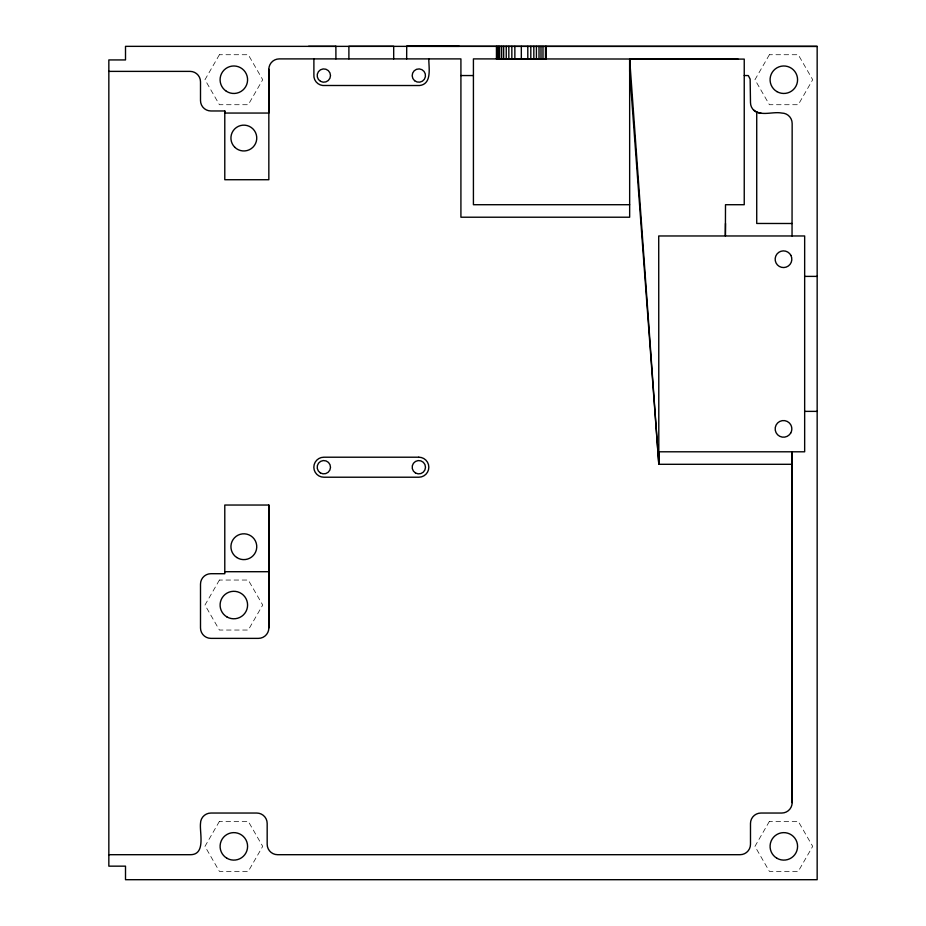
<?xml version="1.0" encoding="UTF-8"?>
<svg xmlns="http://www.w3.org/2000/svg" width="926" height="926" viewBox="0 0 926 926"><rect width="100%" height="100%" fill="white"/><g stroke="black" fill="none" stroke-linecap="round" stroke-linejoin="round"><path stroke-width="0.69" stroke-dasharray="4.63 3.47" d="M219.404 54.727L204.97 79.717L219.404 104.719L248.272 104.719L262.706 79.717L248.272 54.727L219.404 54.727M219.404 580.046L204.97 605.037L219.404 630.039L248.272 630.039L262.706 605.037L248.272 580.046L219.404 580.046M219.404 821.374L204.97 846.364L219.404 871.366L248.272 871.366L262.706 846.364L248.272 821.374L219.404 821.374M769.39 54.727L754.956 79.717L769.39 104.719L798.258 104.719L812.692 79.717L798.258 54.727L769.39 54.727M769.39 821.374L754.956 846.364L769.39 871.366L798.258 871.366L812.692 846.364L798.258 821.374L769.39 821.374"/><path stroke-width="1.39" d="M108.84 71.383L190.096 71.383A10.418 10.418 0 0 1 200.502 81.801L200.502 100.552A10.418 10.418 0 0 0 210.92 110.97L224.786 110.97L224.786 179.725L268.841 179.725L268.841 69.3A10.418 10.418 0 0 1 279.258 58.894L460.916 58.894L460.916 217.216L629.657 217.216L629.657 59.102L744.238 59.102L744.238 204.715L725.498 204.715L725.382 235.968L725.498 223.467M268.841 627.955L268.841 505.04L224.786 505.04L224.786 573.726L210.92 573.703A10.418 10.418 0 0 0 200.502 584.121L200.502 627.955A10.418 10.418 0 0 0 210.92 638.373L258.423 638.373A10.418 10.418 0 0 0 268.841 627.955L268.841 505.04M313.891 58.894L313.891 74.485A10.001 10.001 0 0 0 322.757 85.493L419.536 85.528C432.349 84.069 428.692 67.413 428.807 58.894M658.814 464.296L629.668 59.102L629.657 71.383L658.814 464.296L658.814 451.795L804.659 451.795L804.659 235.968L658.722 235.968L658.814 464.296L792.147 464.296L792.158 802.622A10.418 10.418 0 0 1 781.741 813.04L760.906 813.04A10.418 10.418 0 0 0 750.488 823.457L750.488 844.28A10.418 10.418 0 0 1 740.071 854.698L277.592 854.698A10.418 10.418 0 0 1 267.174 844.28L267.174 823.457A10.418 10.418 0 0 0 256.757 813.04L210.92 813.04A10.418 10.418 0 0 0 200.502 823.457C199.46 832.624 206.162 855.011 190.096 854.698L108.84 854.698M792.043 235.968L792.158 123.471A10.418 10.418 0 0 0 781.741 113.053C772.724 111.294 761.265 116.618 753.544 110.009M406.664 58.894L406.711 46.3L817.16 46.393L817.16 879.7L125.508 879.7L125.508 866.157L108.84 866.157L108.84 59.935L125.508 59.935L125.508 46.346L817.16 46.393M496.44 46.393L496.452 58.905L541.004 58.951L546.224 58.905L546.224 46.393M308.543 46.346L335.918 46.346M460.916 75.55L473.417 75.55M744.238 75.55L748.301 75.55L750.141 79.104L750.488 102.636A10.418 10.418 0 0 0 760.906 113.053M629.657 204.715L473.417 204.715L473.417 58.894L737.999 59.102M804.659 276.388L817.16 276.388M804.659 411.375L817.16 411.375M224.786 571.712L268.841 571.712M406.711 46.3L459.319 46.369M792.066 223.502L756.727 223.467L756.727 112.081M792.147 464.296L792.043 451.795L792.158 802.622M545.483 46.393L545.483 58.905M542.983 46.393L542.983 58.905M540.992 46.393L541.004 58.951M539.013 46.393L539.013 58.905M536.42 46.393L536.42 58.905M533.827 46.393L533.839 58.905M530.818 46.393L530.818 58.905M527.797 46.393L527.808 58.905M521.326 46.393L521.338 58.905M514.856 46.393L514.868 58.905M511.846 46.393L511.846 58.905M508.837 46.393L508.837 58.905M506.244 46.393L506.244 58.905M503.651 46.393L503.663 58.905M501.672 46.393L501.672 58.905M499.681 46.393L499.681 58.905M498.431 46.393L498.443 58.905M497.181 46.393L497.193 58.905M393.689 58.894L393.689 46.3L348.894 46.323L348.894 58.894M335.883 46.3L335.918 58.894M268.841 69.3L268.841 113.053L224.786 113.053L224.786 110.97M790.711 433.044L789.38 434.769A8.334 8.334 0 0 1 777.597 434.769A8.334 8.334 0 0 1 777.597 422.985A8.334 8.334 0 0 1 789.38 422.985L790.711 424.71A8.334 8.334 0 0 1 790.711 433.044M418.76 457.212L323.764 457.212A10.001 10.001 0 0 0 313.833 467.283A10.001 10.001 0 0 0 323.915 477.214L418.899 477.214A10.001 10.001 0 0 0 428.831 467.144A10.001 10.001 0 0 0 418.76 457.212M790.873 255.344L789.623 253.574A8.334 8.334 0 0 0 775.78 256.051A8.334 8.334 0 0 0 783.882 267.545A8.334 8.334 0 0 0 790.873 255.344M415.496 472.989A6.667 6.667 0 0 0 425.497 467.213A6.667 6.667 0 0 0 415.496 461.437A6.667 6.667 0 0 0 415.496 472.989M320.338 472.885A6.667 6.667 0 0 0 330.501 467.41A6.667 6.667 0 0 0 320.674 461.345A6.667 6.667 0 0 0 320.338 472.885M320.5 81.326A6.667 6.667 0 0 0 330.501 75.55A6.667 6.667 0 0 0 320.5 69.786A6.667 6.667 0 0 0 320.5 81.326M414.582 80.689A6.667 6.667 0 0 0 425.404 76.661A6.667 6.667 0 0 0 416.515 69.311A6.667 6.667 0 0 0 414.582 80.689M234.706 147.188A12.918 12.918 0 0 0 256.317 141.4A12.918 12.918 0 0 0 240.494 125.577A12.918 12.918 0 0 0 234.706 147.188M236.72 557.487A12.918 12.918 0 0 0 256.733 547.486A12.918 12.918 0 0 0 238.063 535.159A12.918 12.918 0 0 0 236.72 557.487M776.949 91.628A13.751 13.751 0 0 0 797.575 79.717A13.751 13.751 0 0 0 776.949 67.818A13.751 13.751 0 0 0 776.949 91.628M226.349 91.257A13.751 13.751 0 0 0 247.566 80.446A13.751 13.751 0 0 0 227.599 67.471A13.751 13.751 0 0 0 226.349 91.257M226.963 858.275A13.751 13.751 0 0 0 247.589 846.364A13.751 13.751 0 0 0 226.963 834.465A13.751 13.751 0 0 0 226.963 858.275M776.949 858.275A13.751 13.751 0 0 0 797.575 846.364A13.751 13.751 0 0 0 776.949 834.465A13.751 13.751 0 0 0 776.949 858.275M226.963 616.947A13.751 13.751 0 0 0 247.589 605.037A13.751 13.751 0 0 0 226.963 593.138A13.751 13.751 0 0 0 226.963 616.947"/></g></svg>
